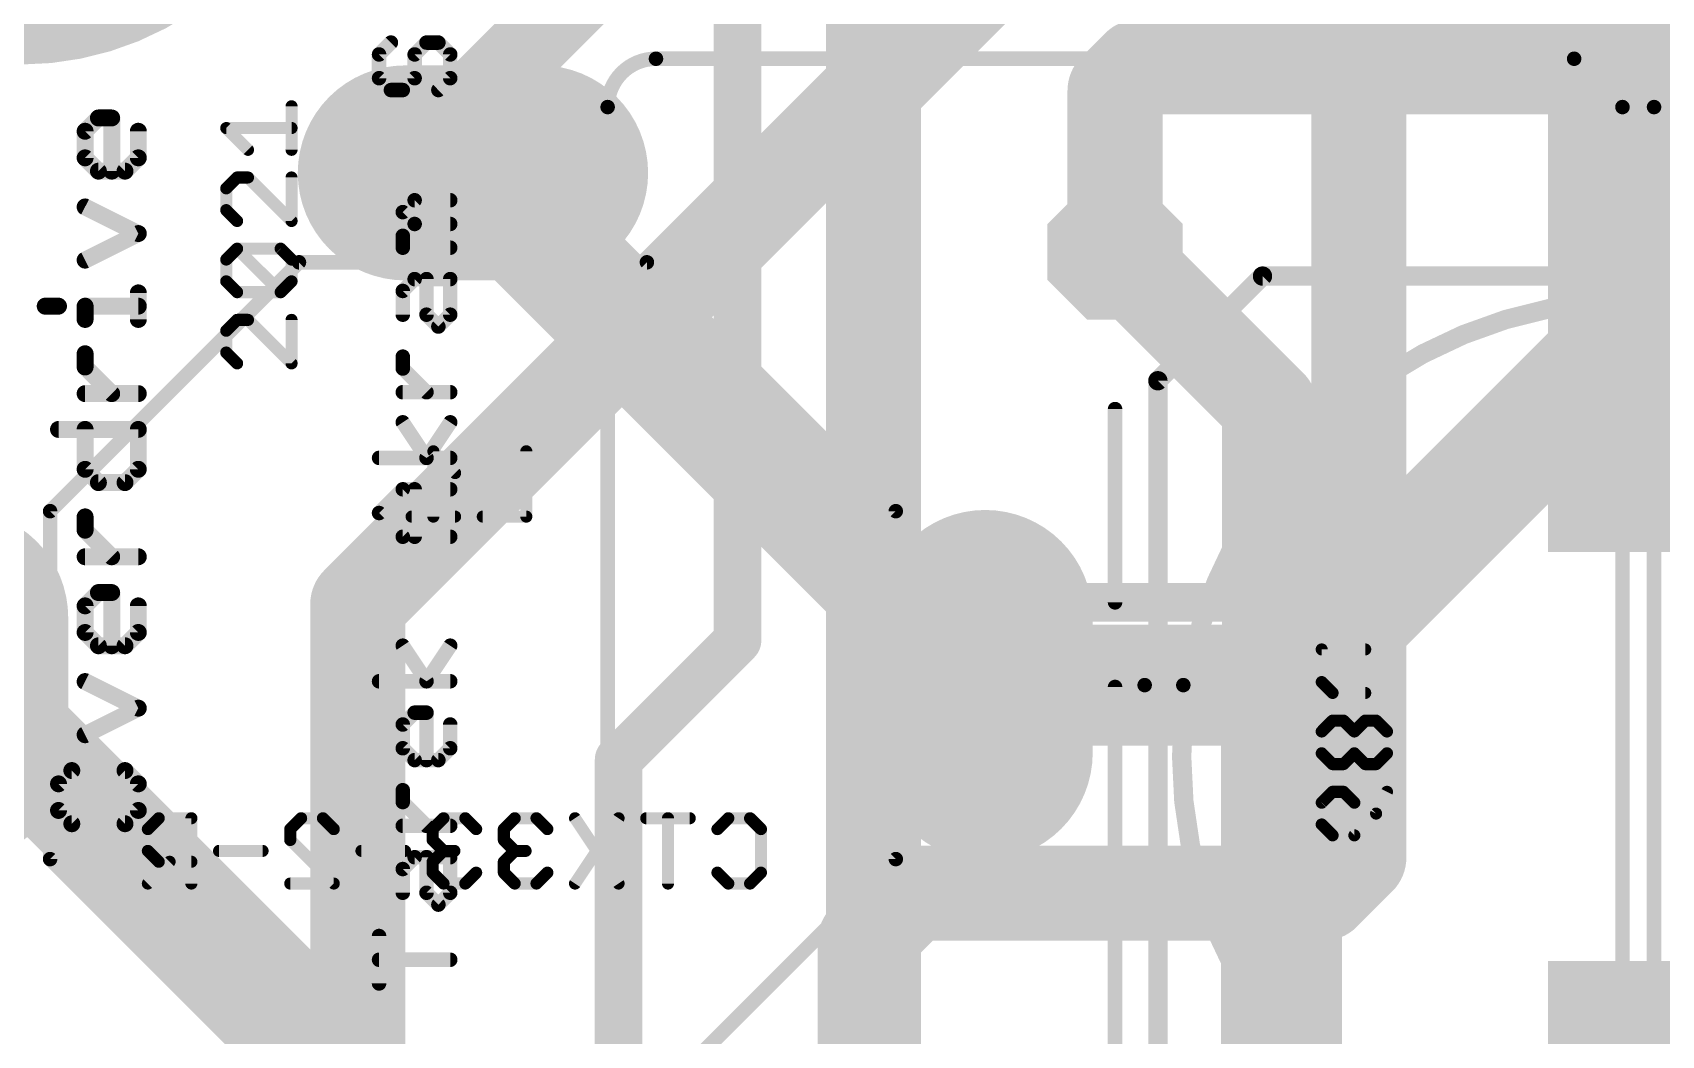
# Model space of a CAD drawing. Header units: inches. Extents: x -5 to 142, y -3 to 122.
# Drawn here: x 6.62 to 23.74, y 62.57 to 73.11 of the extents above; entities that cross this region are included whole.
import ezdxf

# ---------------------------------------------------------------- set-up
doc = ezdxf.new("R2010")
doc.units = ezdxf.units.IN
doc.header["$MEASUREMENT"] = 0
for name, color, linetype in [('1', 22, 'Continuous'), ('15', 22, 'Continuous'), ('16', 175, 'Continuous'), ('17', 82, 'Continuous'), ('18', 82, 'Continuous'), ('2', 175, 'Continuous'), ('21', 253, 'Continuous'), ('22', 253, 'Continuous'), ('26', 253, 'Continuous'), ('28', 253, 'Continuous'), ('51', 253, 'Continuous'), ('52', 253, 'Continuous')]:
    doc.layers.add(name, color=color, linetype=linetype)

# ---------------------------------------------------------------- blocks, each defined once
blk = doc.blocks.new('OCTAGONP')
at = {"const_width": 0.5}
blk.add_lwpolyline([(-0.25, -0.1036), (-0.25, 0.1036), (-0.1036, 0.25), (0.1036, 0.25), (0.25, 0.1036), (0.25, -0.1036), (0.1036, -0.25), (-0.1036, -0.25), (-0.25, -0.1036), (-0.25, 0.1036)], dxfattribs=at)
blk = doc.blocks.new('ROUNDP')
at = {"const_width": 0.5}
blk.add_lwpolyline([(0, -0.25, 1), (0, 0.25, 1), (0, -0.25)], format="xyb", dxfattribs=at)
blk = doc.blocks.new('RECT')
blk.add_solid([(-0.5, -0.5), (0.5, -0.5), (-0.5, 0.5), (0.5, 0.5)])
blk = doc.blocks.new('RECT361696X589280R100')
at = {"const_width": 1.1303}
blk.add_lwpolyline([(0.5652, -0.7112), (0.5652, 0.7112, 0.4142), (0, 1.2764), (0, 1.2764, 0.4142), (-0.5652, 0.7112), (-0.5652, -0.7112, 0.4142), (0, -1.2764), (0, -1.2764, 0.4142)], format="xyb", close=True, dxfattribs=at)
blk.add_solid([(-0.0254, -0.7366), (0.0254, -0.7366), (-0.0254, 0.7366), (0.0254, 0.7366)])
blk = doc.blocks.new('ROUNDV')
at = {"const_width": 0.5}
blk.add_lwpolyline([(0, -0.25, 1), (0, 0.25, 1), (0, -0.25)], format="xyb", dxfattribs=at)

msp = doc.modelspace()

# ---------------------------------------------------------------- linework, layer by layer
at = {"layer": '1', "const_width": 1}
for points in [[(15.46, 74.25), (15.46, 41.165)], [(18.25, 72.75), (18, 72.5)], [(31.4375, 72.75), (18.25, 72.75)], [(18, 72.5), (18, 70.803)], [(18, 70.803), (19.625, 69.178)], [(19.625, 69.178), (19.625, 53.2812)]]:
    msp.add_lwpolyline(points, dxfattribs=at)
at = {"layer": '1', "const_width": 0.5}
for points in [[(18.25, 73, 1), (18.25, 72.5)], [(18.4268, 72.5732, 1), (18.0732, 72.9268)], [(18.25, 72.5, 1), (17.75, 72.5)], [(17.8232, 72.6768, 1), (18.1768, 72.3232)], [(18.1768, 70.9798, 1), (17.8232, 70.6262)], [(17.75, 70.803, 1), (18.25, 70.803)], [(19.875, 69.178, 1), (19.375, 69.178)], [(19.4482, 69.0012, 1), (19.8018, 69.3548)]]:
    msp.add_lwpolyline(points, format="xyb", dxfattribs=at)
at = {"layer": '15', "const_width": 0.5}
for points in [[(14.0312, 66.7188), (14.0312, 74.5625)], [(12.7812, 65.4688), (14.0312, 66.7188)], [(12.7812, 51.1562), (12.7812, 65.4688)]]:
    msp.add_lwpolyline(points, dxfattribs=at)
at = {"layer": '15', "const_width": 0.25}
for points in [[(14.1196, 66.6304, 1), (13.9429, 66.8071)], [(13.9062, 66.7188, 1), (14.1562, 66.7188)], [(12.9062, 65.4688, 1), (12.6562, 65.4688)], [(12.6929, 65.5571, 1), (12.8696, 65.3804)]]:
    msp.add_lwpolyline(points, format="xyb", dxfattribs=at)
at = {"layer": '16'}
for points, const_width in [([(11.25, 72.4), (12.5, 73.65)], 0.8128), ([(11.25, 71.6348), (11.25, 72.4)], 0.8128), ([(11.25, 71.6348), (16.6348, 66.25)], 1.27), ([(19.75, 66.25), (23.5, 70)], 1.27), ([(5.8652, 66.25), (11.25, 60.8652)], 1.27), ([(16.6348, 66.25), (19.75, 66.25)], 1.27), ([(19.75, 66.25), (19.75, 57.8125)], 1.27)]:
    msp.add_lwpolyline(points, dxfattribs=dict(at, const_width=const_width))
for points, const_width in [([(11.4532, 72.4, 1), (11.0468, 72.4)], 0.4064), ([(11.1063, 72.5437, 1), (11.3937, 72.2563)], 0.4064), ([(11.4745, 71.8593, 1), (11.0255, 71.4103)], 0.635), ([(11.0468, 71.6348, 1), (11.4532, 71.6348)], 0.4064), ([(23.7245, 69.7755, 1), (23.2755, 70.2245)], 0.635), ([(16.6348, 66.5675, 1), (16.6348, 65.9325)], 0.635), ([(16.4103, 66.0255, 1), (16.8593, 66.4745)], 0.635), ([(20.0675, 66.25, 1), (19.4325, 66.25)], 0.635), ([(19.5255, 66.4745, 1), (19.9745, 66.0255)], 0.635), ([(19.75, 65.9325, 1), (19.75, 66.5675)], 0.635)]:
    msp.add_lwpolyline(points, format="xyb", dxfattribs=dict(at, const_width=const_width))
at = {"layer": '2', "const_width": 1}
for points in [[(20.5625, 64.4375), (20.5625, 77.4775)], [(10.04, 67.1025), (17, 74.0625)], [(10.04, 56.865), (10.04, 67.1025)], [(20.1875, 64.0625), (20.5625, 64.4375)], [(15.375, 63.5625), (15.875, 64.0625)], [(15.875, 64.0625), (20.1875, 64.0625)], [(15.375, 44.1875), (15.375, 63.5625)]]:
    msp.add_lwpolyline(points, dxfattribs=at)
at = {"layer": '2', "const_width": 0.5}
for points in [[(10.29, 67.1025, 1), (9.79, 67.1025)], [(9.8632, 67.2793, 1), (10.2168, 66.9257)], [(20.7393, 64.2607, 1), (20.3857, 64.6143)], [(15.875, 64.3125, 1), (15.875, 63.8125)], [(16.0518, 63.8857, 1), (15.6982, 64.2393)], [(20.1875, 63.8125, 1), (20.1875, 64.3125)], [(20.3125, 64.4375, 1), (20.8125, 64.4375)], [(20.0107, 64.2393, 1), (20.3643, 63.8857)], [(15.625, 63.5625, 1), (15.125, 63.5625)], [(15.1982, 63.7393, 1), (15.5518, 63.3857)]]:
    msp.add_lwpolyline(points, format="xyb", dxfattribs=at)
at = {"layer": '21'}
for points, const_width in [([(13.174, 72.835, 0.4142), (12.666, 72.327)], 0.1524), ([(13.174, 72.8731, 1), (13.174, 72.7969)], 0.0762), ([(13.174, 72.7969, 1), (13.174, 72.8731)], 0.0762), ([(23.334, 72.327, 0.4142), (22.826, 72.835)], 0.1524), ([(22.826, 72.8731, 1), (22.826, 72.7969)], 0.0762), ([(22.826, 72.7969, 1), (22.826, 72.8731)], 0.0762), ([(24.174, 72.835, 0.4142), (23.666, 72.327)], 0.1524), ([(12.7041, 72.327, 1), (12.6279, 72.327)], 0.0762), ([(12.6279, 72.327, 1), (12.7041, 72.327)], 0.0762), ([(23.3721, 72.327, 1), (23.2959, 72.327)], 0.0762), ([(23.2959, 72.327, 1), (23.3721, 72.327)], 0.0762), ([(23.7041, 72.327, 1), (23.6279, 72.327)], 0.0762), ([(23.6279, 72.327, 1), (23.7041, 72.327)], 0.0762), ([(18.0381, 69.152, 1), (17.9619, 69.152)], 0.0762), ([(16.095, 67.2216, 1), (16.095, 67.0184)], 0.2032), ([(18, 67.2216, 1), (18, 67.0184)], 0.2032), ([(18, 67.0184, 1), (18, 67.2216)], 0.2032), ([(19.905, 67.0184, 1), (19.905, 67.2216)], 0.2032), ([(17.9619, 67.12, 1), (18.0381, 67.12)], 0.0762), ([(16.095, 66.3326, 1), (16.095, 66.1294)], 0.2032), ([(18, 66.3326, 1), (18, 66.1294)], 0.2032), ([(18, 66.1294, 1), (18, 66.3326)], 0.2032), ([(18.0381, 66.231, 1), (17.9619, 66.231)], 0.0762), ([(19.905, 66.1294, 1), (19.905, 66.3326)], 0.2032)]:
    msp.add_lwpolyline(points, format="xyb", dxfattribs=dict(at, const_width=const_width))
for points, const_width in [([(13.174, 72.835), (22.826, 72.835)], 0.1524), ([(12.666, 46.673), (12.666, 72.327)], 0.1524), ([(23.334, 72.327), (23.334, 46.673)], 0.1524), ([(23.666, 46.673), (23.666, 72.327)], 0.1524), ([(18, 69.152), (18, 67.12)], 0.1524), ([(18, 67.12), (16.095, 67.12)], 0.4064), ([(19.905, 67.12), (18, 67.12)], 0.4064), ([(18, 66.231), (16.095, 66.231)], 0.4064), ([(19.905, 66.231), (18, 66.231)], 0.4064), ([(18, 66.231), (18, 49.848)], 0.1524)]:
    msp.add_lwpolyline(points, dxfattribs=dict(at, const_width=const_width))
at = {"layer": '22'}
for points, const_width in [([(9.4212, 70.695), (6.805, 68.0788)], 0.1524), ([(15.695, 68.0788), (13.0788, 70.695)], 0.1524), ([(19.55, 70.55), (18.45, 69.45)], 0.2032), ([(18.45, 69.45), (18.45, 60.45)], 0.2032), ([(6.805, 64.4212), (9.4212, 61.805)], 0.1524), ([(13.0788, 61.805), (15.695, 64.4212)], 0.1524)]:
    msp.add_lwpolyline(points, dxfattribs=dict(at, const_width=const_width))
for points, const_width in [([(9.4481, 70.6681, 1), (9.3943, 70.7219)], 0.0762), ([(13.1057, 70.7219, 1), (13.0519, 70.6681)], 0.0762), ([(19.5859, 70.5141, 1), (19.5141, 70.5859)], 0.1016), ([(18.5008, 69.45, 1), (18.3992, 69.45)], 0.1016), ([(18.4141, 69.4859, 1), (18.4859, 69.4141)], 0.1016), ([(6.7781, 68.1057, 1), (6.8319, 68.0519)], 0.0762), ([(15.6681, 68.0519, 1), (15.7219, 68.1057)], 0.0762), ([(18.7176, 66.25, 1), (18.3112, 66.25)], 0.1524), ([(18.3112, 66.25, 1), (18.7176, 66.25)], 0.1524), ([(18.3493, 66.25, 1), (18.2731, 66.25)], 0.0762), ([(18.2731, 66.25, 1), (18.3493, 66.25)], 0.0762), ([(18.7557, 66.25, 1), (18.6795, 66.25)], 0.0762), ([(18.6795, 66.25, 1), (18.7557, 66.25)], 0.0762), ([(6.8319, 64.4481, 1), (6.7781, 64.3943)], 0.0762), ([(15.7219, 64.3943, 1), (15.6681, 64.4481)], 0.0762)]:
    msp.add_lwpolyline(points, format="xyb", dxfattribs=dict(at, const_width=const_width))
at = {"layer": '26', "const_width": 0.127}
for points in [[(11.0627, 68.4794), (10.8339, 68.7082)], [(10.8339, 68.7082), (10.8339, 68.0218)], [(11.8111, 68.7082), (11.8111, 68.0218)], [(11.0627, 68.0218), (10.6051, 68.0218)], [(11.8111, 68.0218), (11.3536, 68.0218)]]:
    msp.add_lwpolyline(points, dxfattribs=at)
at = {"layer": '26', "const_width": 0.0635}
for points in [[(10.8657, 68.7082, 1), (10.8022, 68.7082)], [(10.8564, 68.7306, 1), (10.8115, 68.6857)], [(11.8429, 68.7082, 1), (11.7794, 68.7082)], [(11.0403, 68.4569, 1), (11.0852, 68.5018)], [(10.6051, 68.0535, 1), (10.6051, 67.99)], [(10.8022, 68.0218, 1), (10.8657, 68.0218)], [(11.0627, 67.99, 1), (11.0627, 68.0535)], [(11.3536, 68.0535, 1), (11.3536, 67.99)], [(11.7794, 68.0218, 1), (11.8429, 68.0218)], [(11.8111, 67.99, 1), (11.8111, 68.0535)]]:
    msp.add_lwpolyline(points, format="xyb", dxfattribs=at)
at = {"layer": '28', "const_width": 0.0635}
for points in [[(20.204, 66.6254, 1), (20.1405, 66.6254)], [(20.1723, 66.6572, 1), (20.1723, 66.5937)], [(20.6298, 66.5937, 1), (20.6298, 66.6572)], [(20.1405, 66.2822, 1), (20.204, 66.2822)], [(20.1947, 66.3047, 1), (20.1498, 66.2598)], [(20.2866, 66.1996, 1), (20.2866, 66.1361)], [(20.2642, 66.1454, 1), (20.3091, 66.1903)], [(20.6298, 66.1361, 1), (20.6298, 66.1996)], [(20.2866, 65.9088, 1), (20.2866, 65.8453)], [(20.3091, 65.8546, 1), (20.2642, 65.8995)], [(20.4235, 65.8995, 1), (20.3786, 65.8546)], [(20.401, 65.8453, 1), (20.401, 65.9088)], [(20.6298, 65.9088, 1), (20.6298, 65.8453)], [(20.6523, 65.8546, 1), (20.6074, 65.8995)], [(20.7667, 65.8995, 1), (20.7218, 65.8546)], [(20.7442, 65.8453, 1), (20.7442, 65.9088)], [(20.204, 65.7626, 1), (20.1405, 65.7626)], [(20.1498, 65.7851, 1), (20.1947, 65.7402)], [(20.5472, 65.7626, 1), (20.4837, 65.7626)], [(20.493, 65.7851, 1), (20.5379, 65.7402)], [(20.493, 65.7402, 1), (20.5379, 65.7851)], [(20.8904, 65.7626, 1), (20.8269, 65.7626)], [(20.8362, 65.7402, 1), (20.8811, 65.7851)], [(20.1947, 65.5563, 1), (20.1498, 65.5114)], [(20.5379, 65.5563, 1), (20.493, 65.5114)], [(20.5379, 65.5114, 1), (20.493, 65.5563)], [(20.8811, 65.5114, 1), (20.8362, 65.5563)], [(20.1405, 65.5338, 1), (20.204, 65.5338)], [(20.2866, 65.4512, 1), (20.2866, 65.3877)], [(20.2642, 65.397, 1), (20.3091, 65.4419)], [(20.3786, 65.4419, 1), (20.4235, 65.397)], [(20.401, 65.3877, 1), (20.401, 65.4512)], [(20.4837, 65.5338, 1), (20.5472, 65.5338)], [(20.6298, 65.4512, 1), (20.6298, 65.3877)], [(20.6074, 65.397, 1), (20.6523, 65.4419)], [(20.7218, 65.4419, 1), (20.7667, 65.397)], [(20.7442, 65.3877, 1), (20.7442, 65.4512)], [(20.8269, 65.5338, 1), (20.8904, 65.5338)], [(20.204, 65.0142, 1), (20.1405, 65.0142)], [(20.1498, 65.0366, 1), (20.1947, 64.9917)], [(20.2866, 65.1603, 1), (20.2866, 65.0968)], [(20.3091, 65.1061, 1), (20.2642, 65.151)], [(20.4235, 65.151, 1), (20.3786, 65.1061)], [(20.401, 65.0968, 1), (20.401, 65.1603)], [(20.5472, 65.0142, 1), (20.4837, 65.0142)], [(20.493, 64.9917, 1), (20.5379, 65.0366)], [(20.887, 65.1144, 1), (20.8302, 65.1428)], [(7.9471, 64.8825, 1), (7.9471, 64.819)], [(7.9695, 64.8283, 1), (7.9246, 64.8732)], [(8.322, 64.8508, 1), (8.2585, 64.8508)], [(8.2903, 64.819, 1), (8.2903, 64.8825)], [(9.4439, 64.8825, 1), (9.4439, 64.819)], [(9.4664, 64.8283, 1), (9.4215, 64.8732)], [(9.6952, 64.8732, 1), (9.6503, 64.8283)], [(9.6727, 64.819, 1), (9.6727, 64.8825)], [(10.9408, 64.8825, 1), (10.9408, 64.819)], [(10.9632, 64.8283, 1), (10.9183, 64.8732)], [(11.192, 64.8732, 1), (11.1471, 64.8283)], [(11.1696, 64.819, 1), (11.1696, 64.8825)], [(11.6892, 64.8825, 1), (11.6892, 64.819)], [(11.7116, 64.8283, 1), (11.6667, 64.8732)], [(11.9404, 64.8732, 1), (11.8955, 64.8283)], [(11.918, 64.819, 1), (11.918, 64.8825)], [(12.3496, 64.8684, 1), (12.2968, 64.8332)], [(12.8072, 64.8332, 1), (12.7544, 64.8684)], [(13.0716, 64.8825, 1), (13.0716, 64.819)], [(13.3322, 64.8508, 1), (13.2686, 64.8508)], [(13.5292, 64.819, 1), (13.5292, 64.8825)], [(13.9344, 64.8825, 1), (13.9344, 64.819)], [(13.9569, 64.8283, 1), (13.912, 64.8732)], [(14.1857, 64.8732, 1), (14.1408, 64.8283)], [(14.1632, 64.819, 1), (14.1632, 64.8825)], [(20.7158, 64.914, 1), (20.7726, 64.8856)], [(20.7667, 64.8773, 1), (20.7218, 64.9222)], [(7.8644, 64.7364, 1), (7.8009, 64.7364)], [(7.8102, 64.7588, 1), (7.8551, 64.7139)], [(9.3613, 64.7364, 1), (9.2978, 64.7364)], [(9.3071, 64.7588, 1), (9.352, 64.7139)], [(9.7647, 64.7139, 1), (9.8096, 64.7588)], [(10.8581, 64.7364, 1), (10.7946, 64.7364)], [(10.8039, 64.7588, 1), (10.8488, 64.7139)], [(11.2615, 64.7139, 1), (11.3064, 64.7588)], [(11.6065, 64.7364, 1), (11.543, 64.7364)], [(11.5523, 64.7588, 1), (11.5972, 64.7139)], [(12.0099, 64.7139, 1), (12.0548, 64.7588)], [(13.7976, 64.7588, 1), (13.8425, 64.7139)], [(14.3094, 64.7364, 1), (14.2459, 64.7364)], [(14.2552, 64.7139, 1), (14.3001, 64.7588)], [(20.1405, 64.7854, 1), (20.204, 64.7854)], [(20.1947, 64.8078, 1), (20.1498, 64.7629)], [(20.2866, 64.7028, 1), (20.2866, 64.6393)], [(20.2642, 64.6485, 1), (20.3091, 64.6935)], [(20.493, 64.6935, 1), (20.5379, 64.6485)], [(20.5154, 64.6393, 1), (20.5154, 64.7028)], [(7.8551, 64.5301, 1), (7.8102, 64.4851)], [(8.5811, 64.5393, 1), (8.5811, 64.4759)], [(9.0387, 64.4759, 1), (9.0387, 64.5393)], [(9.352, 64.6445, 1), (9.3071, 64.5995)], [(9.2978, 64.622, 1), (9.3613, 64.622)], [(10.0779, 64.5393, 1), (10.0779, 64.4759)], [(10.5355, 64.4759, 1), (10.5355, 64.5393)], [(10.8488, 64.6445, 1), (10.8039, 64.5995)], [(10.7946, 64.622, 1), (10.8581, 64.622)], [(10.9408, 64.5393, 1), (10.9408, 64.4759)], [(10.9183, 64.4851, 1), (10.9632, 64.5301)], [(10.9632, 64.4851, 1), (10.9183, 64.5301)], [(11.0552, 64.4759, 1), (11.0552, 64.5393)], [(11.5972, 64.6445, 1), (11.5523, 64.5995)], [(11.543, 64.622, 1), (11.6065, 64.622)], [(11.6892, 64.5393, 1), (11.6892, 64.4759)], [(11.6667, 64.4851, 1), (11.7116, 64.5301)], [(11.7116, 64.4851, 1), (11.6667, 64.5301)], [(11.8036, 64.4759, 1), (11.8036, 64.5393)], [(20.4837, 64.671, 1), (20.5472, 64.671)], [(7.8009, 64.5076, 1), (7.8644, 64.5076)], [(7.9471, 64.425, 1), (7.9471, 64.3615)], [(7.9246, 64.3708, 1), (7.9695, 64.4157)], [(8.0839, 64.3708, 1), (8.039, 64.4157)], [(8.2903, 64.3615, 1), (8.2903, 64.425)], [(10.8581, 64.3932, 1), (10.7946, 64.3932)], [(10.8039, 64.4157, 1), (10.8488, 64.3708)], [(11.6065, 64.3932, 1), (11.543, 64.3932)], [(11.5523, 64.4157, 1), (11.5972, 64.3708)], [(7.8102, 64.1869, 1), (7.8551, 64.142)], [(9.3295, 64.1962, 1), (9.3295, 64.1327)], [(9.7647, 64.142, 1), (9.8096, 64.1869)], [(9.7871, 64.1327, 1), (9.7871, 64.1962)], [(10.8488, 64.3013, 1), (10.8039, 64.2564)], [(10.7946, 64.2788, 1), (10.8581, 64.2788)], [(10.9408, 64.1962, 1), (10.9408, 64.1327)], [(10.9183, 64.142, 1), (10.9632, 64.1869)], [(11.1471, 64.1869, 1), (11.192, 64.142)], [(11.1696, 64.1327, 1), (11.1696, 64.1962)], [(11.3064, 64.2564, 1), (11.2615, 64.3013)], [(11.543, 64.2788, 1), (11.6065, 64.2788)], [(11.5972, 64.3013, 1), (11.5523, 64.2564)], [(11.6892, 64.1962, 1), (11.6892, 64.1327)], [(11.6667, 64.142, 1), (11.7116, 64.1869)], [(11.8955, 64.1869, 1), (11.9404, 64.142)], [(11.918, 64.1327, 1), (11.918, 64.1962)], [(12.0548, 64.2564, 1), (12.0099, 64.3013)], [(12.2968, 64.182, 1), (12.3496, 64.1468)], [(12.7544, 64.1468, 1), (12.8072, 64.182)], [(13.8425, 64.3013, 1), (13.7976, 64.2564)], [(13.9344, 64.1962, 1), (13.9344, 64.1327)], [(13.912, 64.142, 1), (13.9569, 64.1869)], [(14.1408, 64.1869, 1), (14.1857, 64.142)], [(14.1632, 64.1327, 1), (14.1632, 64.1962)], [(14.2459, 64.2788, 1), (14.3094, 64.2788)], [(14.3001, 64.2564, 1), (14.2552, 64.3013)], [(8.2585, 64.1644, 1), (8.322, 64.1644)], [(13.2686, 64.1644, 1), (13.3322, 64.1644)]]:
    msp.add_lwpolyline(points, format="xyb", dxfattribs=at)
at = {"layer": '28', "const_width": 0.127}
for points in [[(20.1723, 66.2822), (20.1723, 66.6254)], [(20.1723, 66.6254), (20.6298, 66.6254)], [(20.2866, 66.1678), (20.1723, 66.2822)], [(20.6298, 66.1678), (20.2866, 66.1678)], [(20.2866, 65.877), (20.1723, 65.7626)], [(20.401, 65.877), (20.2866, 65.877)], [(20.5154, 65.7626), (20.401, 65.877)], [(20.6298, 65.877), (20.5154, 65.7626)], [(20.7442, 65.877), (20.6298, 65.877)], [(20.8586, 65.7626), (20.7442, 65.877)], [(20.1723, 65.7626), (20.1723, 65.5338)], [(20.5154, 65.5338), (20.5154, 65.7626)], [(20.8586, 65.5338), (20.8586, 65.7626)], [(20.1723, 65.5338), (20.2866, 65.4194)], [(20.401, 65.4194), (20.5154, 65.5338)], [(20.5154, 65.5338), (20.6298, 65.4194)], [(20.7442, 65.4194), (20.8586, 65.5338)], [(20.2866, 65.4194), (20.401, 65.4194)], [(20.6298, 65.4194), (20.7442, 65.4194)], [(20.1723, 65.0142), (20.2866, 65.1286)], [(20.1723, 64.7854), (20.1723, 65.0142)], [(20.2866, 65.1286), (20.401, 65.1286)], [(20.401, 65.1286), (20.5154, 65.0142)], [(20.5154, 65.0142), (20.5154, 64.671)], [(20.8586, 65.1286), (20.7442, 64.8998)], [(7.9471, 64.8508), (7.8327, 64.7364)], [(8.2903, 64.8508), (7.9471, 64.8508)], [(8.2903, 64.1644), (8.2903, 64.8508)], [(9.3295, 64.7364), (9.4439, 64.8508)], [(9.4439, 64.8508), (9.6727, 64.8508)], [(9.6727, 64.8508), (9.7871, 64.7364)], [(10.9408, 64.8508), (10.8264, 64.7364)], [(11.1696, 64.8508), (10.9408, 64.8508)], [(11.2839, 64.7364), (11.1696, 64.8508)], [(11.6892, 64.8508), (11.5748, 64.7364)], [(11.918, 64.8508), (11.6892, 64.8508)], [(12.0324, 64.7364), (11.918, 64.8508)], [(12.7808, 64.8508), (12.3232, 64.1644)], [(12.3232, 64.8508), (12.7808, 64.1644)], [(13.5292, 64.8508), (13.0716, 64.8508)], [(13.3004, 64.1644), (13.3004, 64.8508)], [(13.82, 64.7364), (13.9344, 64.8508)], [(13.9344, 64.8508), (14.1632, 64.8508)], [(14.1632, 64.8508), (14.2776, 64.7364)], [(20.7442, 64.8998), (20.5154, 64.671)], [(7.8327, 64.7364), (7.8327, 64.5076)], [(9.3295, 64.622), (9.3295, 64.7364)], [(10.8264, 64.7364), (10.8264, 64.622)], [(11.5748, 64.7364), (11.5748, 64.622)], [(14.2776, 64.7364), (14.2776, 64.2788)], [(20.2866, 64.671), (20.1723, 64.7854)], [(20.5154, 64.671), (20.2866, 64.671)], [(7.8327, 64.5076), (7.9471, 64.3932)], [(9.0387, 64.5076), (8.5811, 64.5076)], [(9.7871, 64.1644), (9.3295, 64.622)], [(10.5355, 64.5076), (10.0779, 64.5076)], [(10.8264, 64.622), (10.9408, 64.5076)], [(10.9408, 64.5076), (10.8264, 64.3932)], [(10.9408, 64.5076), (11.0552, 64.5076)], [(11.5748, 64.622), (11.6892, 64.5076)], [(11.6892, 64.5076), (11.5748, 64.3932)], [(11.6892, 64.5076), (11.8036, 64.5076)], [(8.0615, 64.3932), (7.8327, 64.1644)], [(7.9471, 64.3932), (8.2903, 64.3932)], [(10.8264, 64.3932), (10.8264, 64.2788)], [(11.5748, 64.3932), (11.5748, 64.2788)], [(9.3295, 64.1644), (9.7871, 64.1644)], [(10.8264, 64.2788), (10.9408, 64.1644)], [(10.9408, 64.1644), (11.1696, 64.1644)], [(11.1696, 64.1644), (11.2839, 64.2788)], [(11.5748, 64.2788), (11.6892, 64.1644)], [(11.6892, 64.1644), (11.918, 64.1644)], [(11.918, 64.1644), (12.0324, 64.2788)], [(13.9344, 64.1644), (13.82, 64.2788)], [(14.1632, 64.1644), (13.9344, 64.1644)], [(14.2776, 64.2788), (14.1632, 64.1644)]]:
    msp.add_lwpolyline(points, dxfattribs=at)
at = {"layer": '51'}
for points, const_width in [([(10.2361, 72.907, 1), (10.29, 72.8531)], 0.0762), ([(10.3012, 72.88, 1), (10.225, 72.88)], 0.0762), ([(10.4147, 72.9778, 1), (10.3608, 73.0317)], 0.0762), ([(10.6102, 72.907, 1), (10.6641, 72.8531)], 0.0762), ([(10.6753, 72.88, 1), (10.5991, 72.88)], 0.0762), ([(10.7619, 73.0428, 1), (10.7619, 72.9666)], 0.0762), ([(10.7888, 72.9778, 1), (10.7349, 73.0317)], 0.0762), ([(10.9135, 73.0317, 1), (10.8597, 72.9778)], 0.0762), ([(10.8866, 72.9666, 1), (10.8866, 73.0428)], 0.0762), ([(11.0494, 72.88, 1), (10.9732, 72.88)], 0.0762), ([(10.9844, 72.8531, 1), (11.0382, 72.907)], 0.0762), ([(10.29, 72.6576, 1), (10.2361, 72.6037)], 0.0762), ([(10.225, 72.6306, 1), (10.3012, 72.6306)], 0.0762), ([(10.5991, 72.6306, 1), (10.6753, 72.6306)], 0.0762), ([(10.6641, 72.6037, 1), (10.6102, 72.6576)], 0.0762), ([(10.9732, 72.6306, 1), (11.0494, 72.6306)], 0.0762), ([(11.0382, 72.6037, 1), (10.9844, 72.6576)], 0.0762), ([(10.3878, 72.544, 1), (10.3878, 72.4678)], 0.0762), ([(10.3608, 72.479, 1), (10.4147, 72.5329)], 0.0762), ([(10.4855, 72.5329, 1), (10.5394, 72.479)], 0.0762), ([(10.5125, 72.4678, 1), (10.5125, 72.544)], 0.0762), ([(10.8597, 72.5329, 1), (10.9135, 72.479)], 0.0762), ([(7.3129, 72.2571, 1), (7.3129, 72.1682)], 0.0889), ([(7.3443, 72.1812, 1), (7.2815, 72.2441)], 0.0889), ([(7.4972, 72.2126, 1), (7.4083, 72.2126)], 0.0889), ([(7.4527, 72.1682, 1), (7.4527, 72.2571)], 0.0889), ([(9.3748, 72.3352, 1), (9.3113, 72.3352)], 0.0635), ([(7.1416, 72.1043, 1), (7.2045, 72.0414)], 0.0889), ([(7.2175, 72.0728, 1), (7.1286, 72.0728)], 0.0889), ([(7.7768, 72.0728, 1), (7.6879, 72.0728)], 0.0889), ([(8.6567, 72.1381, 1), (8.6567, 72.0746)], 0.0635), ([(8.6791, 72.1288, 1), (8.6342, 72.0839)], 0.0635), ([(9.3431, 72.0746, 1), (9.3431, 72.1381)], 0.0635), ([(8.863, 71.8551, 1), (8.9079, 71.9)], 0.0635), ([(7.2045, 71.8246, 1), (7.1416, 71.7618)], 0.0889), ([(7.1286, 71.7932, 1), (7.2175, 71.7932)], 0.0889), ([(7.6879, 71.7932, 1), (7.7768, 71.7932)], 0.0889), ([(7.7638, 71.7618, 1), (7.7009, 71.8246)], 0.0889), ([(9.3113, 71.8776, 1), (9.3748, 71.8776)], 0.0635), ([(7.3129, 71.6978, 1), (7.3129, 71.6089)], 0.0889), ([(7.2815, 71.6219, 1), (7.3443, 71.6848)], 0.0889), ([(7.4083, 71.6534, 1), (7.4972, 71.6534)], 0.0889), ([(7.5611, 71.6848, 1), (7.624, 71.6219)], 0.0889), ([(7.5925, 71.6089, 1), (7.5925, 71.6978)], 0.0889), ([(8.7711, 71.6185, 1), (8.7711, 71.555)], 0.0635), ([(8.7935, 71.5643, 1), (8.7486, 71.6092)], 0.0635), ([(8.9079, 71.6092, 1), (8.863, 71.5643)], 0.0635), ([(8.8855, 71.555, 1), (8.8855, 71.6185)], 0.0635), ([(9.3748, 71.5868, 1), (9.3113, 71.5868)], 0.0635), ([(8.6884, 71.4724, 1), (8.6249, 71.4724)], 0.0635), ([(8.6342, 71.4948, 1), (8.6791, 71.4499)], 0.0635), ([(10.6372, 71.3854, 1), (10.6372, 71.3092)], 0.0762), ([(10.6641, 71.3204, 1), (10.6102, 71.3743)], 0.0762), ([(11.0113, 71.3092, 1), (11.0113, 71.3854)], 0.0762), ([(7.193, 71.3169, 1), (7.1532, 71.2374)], 0.0889), ([(8.6791, 71.266, 1), (8.6342, 71.2211)], 0.0635), ([(8.6249, 71.2436, 1), (8.6884, 71.2436)], 0.0635), ([(10.5394, 71.2496, 1), (10.4855, 71.1957)], 0.0762), ([(10.4855, 71.2496, 1), (10.5394, 71.1957)], 0.0762), ([(7.7522, 70.9577, 1), (7.7125, 71.0372)], 0.0889), ([(7.7125, 70.9577, 1), (7.7522, 71.0372)], 0.0889), ([(8.7486, 71.1067, 1), (8.7935, 71.1516)], 0.0635), ([(9.3113, 71.1292, 1), (9.3748, 71.1292)], 0.0635), ([(9.3206, 71.1067, 1), (9.3655, 71.1516)], 0.0635), ([(10.6372, 71.136, 1), (10.6372, 71.0598)], 0.0762), ([(10.6641, 71.071, 1), (10.6102, 71.1249)], 0.0762), ([(10.6102, 71.071, 1), (10.6641, 71.1249)], 0.0762), ([(11.0113, 71.0598, 1), (11.0113, 71.136)], 0.0762), ([(8.7711, 70.8701, 1), (8.7711, 70.8066)], 0.0635), ([(8.7935, 70.8608, 1), (8.7486, 70.8159)], 0.0635), ([(8.7935, 70.8159, 1), (8.7486, 70.8608)], 0.0635), ([(9.2511, 70.8608, 1), (9.2062, 70.8159)], 0.0635), ([(9.2287, 70.8066, 1), (9.2287, 70.8701)], 0.0635), ([(10.5506, 70.9732, 1), (10.4744, 70.9732)], 0.0762), ([(10.4855, 71.0001, 1), (10.5394, 70.9463)], 0.0762), ([(10.5125, 70.8866, 1), (10.5125, 70.8104)], 0.0762), ([(11.0113, 70.8104, 1), (11.0113, 70.8866)], 0.0762), ([(7.1532, 70.7576, 1), (7.193, 70.6781)], 0.0889), ([(8.6884, 70.7239, 1), (8.6249, 70.7239)], 0.0635), ([(8.6342, 70.7464, 1), (8.6791, 70.7015)], 0.0635), ([(9.3748, 70.7239, 1), (9.3113, 70.7239)], 0.0635), ([(9.3206, 70.7015, 1), (9.3655, 70.7464)], 0.0635), ([(10.4744, 70.8485, 1), (10.5506, 70.8485)], 0.0762), ([(8.6791, 70.5176, 1), (8.6342, 70.4727)], 0.0635), ([(9.3655, 70.4727, 1), (9.3206, 70.5176)], 0.0635), ([(10.6372, 70.5567, 1), (10.6372, 70.4805)], 0.0762), ([(10.6641, 70.4917, 1), (10.6102, 70.5456)], 0.0762), ([(10.8, 70.5186, 1), (10.7238, 70.5186)], 0.0762), ([(11.0494, 70.5186, 1), (10.9732, 70.5186)], 0.0762), ([(11.0113, 70.4805, 1), (11.0113, 70.5567)], 0.0762), ([(7.7768, 70.3738, 1), (7.6879, 70.3738)], 0.0889), ([(8.6249, 70.4952, 1), (8.6884, 70.4952)], 0.0635), ([(8.7711, 70.4125, 1), (8.7711, 70.349)], 0.0635), ([(8.7486, 70.3583, 1), (8.7935, 70.4032)], 0.0635), ([(9.2062, 70.4032, 1), (9.2511, 70.3583)], 0.0635), ([(9.2062, 70.3583, 1), (9.2511, 70.4032)], 0.0635), ([(9.2287, 70.349, 1), (9.2287, 70.4125)], 0.0635), ([(9.3113, 70.4952, 1), (9.3748, 70.4952)], 0.0635), ([(10.4855, 70.4209, 1), (10.5394, 70.367)], 0.0762), ([(10.5506, 70.3939, 1), (10.4744, 70.3939)], 0.0762), ([(6.7536, 70.2784, 1), (6.7536, 70.1895)], 0.0889), ([(6.8934, 70.1895, 1), (6.8934, 70.2784)], 0.0889), ([(7.2175, 70.234, 1), (7.1286, 70.234)], 0.0889), ([(7.1731, 70.2784, 1), (7.1731, 70.1895)], 0.0889), ([(7.7324, 70.1895, 1), (7.7324, 70.2784)], 0.0889), ([(10.7888, 70.1714, 1), (10.7349, 70.1176)], 0.0762), ([(11.0382, 70.1176, 1), (10.9844, 70.1714)], 0.0762), ([(7.1286, 70.0942, 1), (7.2175, 70.0942)], 0.0889), ([(7.6879, 70.0942, 1), (7.7768, 70.0942)], 0.0889), ([(8.6884, 69.9755, 1), (8.6249, 69.9755)], 0.0635), ([(8.7711, 70.1217, 1), (8.7711, 70.0582)], 0.0635), ([(8.7935, 70.0675, 1), (8.7486, 70.1124)], 0.0635), ([(8.9079, 70.1124, 1), (8.863, 70.0675)], 0.0635), ([(8.8855, 70.0582, 1), (8.8855, 70.1217)], 0.0635), ([(9.3748, 70.0899, 1), (9.3113, 70.0899)], 0.0635), ([(10.4744, 70.1445, 1), (10.5506, 70.1445)], 0.0762), ([(10.7238, 70.1445, 1), (10.8, 70.1445)], 0.0762), ([(10.8597, 70.0467, 1), (10.9135, 69.9928)], 0.0762), ([(10.8597, 69.9928, 1), (10.9135, 70.0467)], 0.0762), ([(10.9732, 70.1445, 1), (11.0494, 70.1445)], 0.0762), ([(8.6342, 69.998, 1), (8.6791, 69.9531)], 0.0635), ([(7.2175, 69.734, 1), (7.1286, 69.734)], 0.0889), ([(8.6791, 69.7692, 1), (8.6342, 69.7243)], 0.0635), ([(8.6249, 69.7467, 1), (8.6884, 69.7467)], 0.0635), ([(10.5506, 69.7033, 1), (10.4744, 69.7033)], 0.0762), ([(7.2045, 69.6256, 1), (7.1416, 69.5628)], 0.0889), ([(7.1286, 69.5942, 1), (7.2175, 69.5942)], 0.0889), ([(8.7486, 69.6099, 1), (8.7935, 69.6548)], 0.0635), ([(9.3113, 69.6323, 1), (9.3748, 69.6323)], 0.0635), ([(9.3206, 69.6099, 1), (9.3655, 69.6548)], 0.0635), ([(10.5394, 69.6056, 1), (10.4855, 69.5517)], 0.0762), ([(10.4744, 69.5786, 1), (10.5506, 69.5786)], 0.0762), ([(7.1731, 69.359, 1), (7.1731, 69.2701)], 0.0889), ([(7.4213, 69.2831, 1), (7.4841, 69.346)], 0.0889), ([(7.7324, 69.2701, 1), (7.7324, 69.359)], 0.0889), ([(10.5125, 69.3673, 1), (10.5125, 69.2911)], 0.0762), ([(10.7349, 69.3023, 1), (10.7888, 69.3561)], 0.0762), ([(11.0113, 69.2911, 1), (11.0113, 69.3673)], 0.0762), ([(6.8934, 68.9828, 1), (6.8934, 68.8939)], 0.0889), ([(7.2175, 68.9383, 1), (7.1286, 68.9383)], 0.0889), ([(7.7768, 68.9383, 1), (7.6879, 68.9383)], 0.0889), ([(7.7324, 68.8939, 1), (7.7324, 68.9828)], 0.0889), ([(10.5442, 69.0339, 1), (10.4808, 68.9916)], 0.0762), ([(11.043, 68.9916, 1), (10.9796, 69.0339)], 0.0762), ([(10.2631, 68.6767, 1), (10.2631, 68.6005)], 0.0762), ([(10.7302, 68.6597, 1), (10.7936, 68.6175)], 0.0762), ([(10.7302, 68.6175, 1), (10.7936, 68.6597)], 0.0762), ([(11.0113, 68.6005, 1), (11.0113, 68.6767)], 0.0762), ([(7.2045, 68.5503, 1), (7.1416, 68.4874)], 0.0889), ([(7.1286, 68.5189, 1), (7.2175, 68.5189)], 0.0889), ([(7.6879, 68.5189, 1), (7.7768, 68.5189)], 0.0889), ([(7.7638, 68.4874, 1), (7.7009, 68.5503)], 0.0889), ([(7.3129, 68.4235, 1), (7.3129, 68.3346)], 0.0889), ([(7.2815, 68.3476, 1), (7.3443, 68.4105)], 0.0889), ([(7.5611, 68.4105, 1), (7.624, 68.3476)], 0.0889), ([(7.5925, 68.3346, 1), (7.5925, 68.4235)], 0.0889), ([(10.5125, 68.3468, 1), (10.5125, 68.2706)], 0.0762), ([(10.5394, 68.2818, 1), (10.4855, 68.3357)], 0.0762), ([(10.6753, 68.3087, 1), (10.5991, 68.3087)], 0.0762), ([(11.0113, 68.2706, 1), (11.0113, 68.3468)], 0.0762), ([(7.2175, 68.0189, 1), (7.1286, 68.0189)], 0.0889), ([(10.29, 68.0863, 1), (10.2361, 68.0324)], 0.0762), ([(10.2361, 68.0863, 1), (10.29, 68.0324)], 0.0762), ([(7.2045, 67.9105, 1), (7.1416, 67.8477)], 0.0889), ([(7.1286, 67.8791, 1), (7.2175, 67.8791)], 0.0889), ([(10.5125, 67.848, 1), (10.5125, 67.7718)], 0.0762), ([(10.4855, 67.783, 1), (10.5394, 67.8369)], 0.0762), ([(10.5991, 67.8099, 1), (10.6753, 67.8099)], 0.0762), ([(11.0113, 67.7718, 1), (11.0113, 67.848)], 0.0762), ([(7.1731, 67.6439, 1), (7.1731, 67.555)], 0.0889), ([(7.4213, 67.568, 1), (7.4841, 67.6309)], 0.0889), ([(7.7324, 67.555, 1), (7.7324, 67.6439)], 0.0889), ([(7.3129, 67.2677, 1), (7.3129, 67.1788)], 0.0889), ([(7.3443, 67.1918, 1), (7.2815, 67.2546)], 0.0889), ([(7.4972, 67.2232, 1), (7.4083, 67.2232)], 0.0889), ([(7.4527, 67.1788, 1), (7.4527, 67.2677)], 0.0889), ([(7.2175, 67.0834, 1), (7.1286, 67.0834)], 0.0889), ([(7.1416, 67.1148, 1), (7.2045, 67.052)], 0.0889), ([(7.7768, 67.0834, 1), (7.6879, 67.0834)], 0.0889), ([(7.2045, 66.8352, 1), (7.1416, 66.7723)], 0.0889), ([(7.1286, 66.8038, 1), (7.2175, 66.8038)], 0.0889), ([(7.6879, 66.8038, 1), (7.7768, 66.8038)], 0.0889), ([(7.7638, 66.7723, 1), (7.7009, 66.8352)], 0.0889), ([(7.3129, 66.7084, 1), (7.3129, 66.6195)], 0.0889), ([(7.2815, 66.6325, 1), (7.3443, 66.6954)], 0.0889), ([(7.4083, 66.6639, 1), (7.4972, 66.6639)], 0.0889), ([(7.5611, 66.6954, 1), (7.624, 66.6325)], 0.0889), ([(7.5925, 66.6195, 1), (7.5925, 66.7084)], 0.0889), ([(10.5442, 66.6859, 1), (10.4808, 66.6436)], 0.0762), ([(11.043, 66.6436, 1), (10.9796, 66.6859)], 0.0762), ([(7.193, 66.3275, 1), (7.1532, 66.2479)], 0.0889), ([(10.2631, 66.3287, 1), (10.2631, 66.2525)], 0.0762), ([(10.7302, 66.3117, 1), (10.7936, 66.2695)], 0.0762), ([(10.7302, 66.2695, 1), (10.7936, 66.3117)], 0.0762), ([(11.0113, 66.2525, 1), (11.0113, 66.3287)], 0.0762), ([(7.7522, 65.9683, 1), (7.7125, 66.0478)], 0.0889), ([(7.7125, 65.9683, 1), (7.7522, 66.0478)], 0.0889), ([(10.6372, 65.9988, 1), (10.6372, 65.9226)], 0.0762), ([(10.6641, 65.9338, 1), (10.6102, 65.9877)], 0.0762), ([(10.8, 65.9607, 1), (10.7238, 65.9607)], 0.0762), ([(10.7619, 65.9226, 1), (10.7619, 65.9988)], 0.0762), ([(7.1532, 65.7682, 1), (7.193, 65.6887)], 0.0889), ([(10.4855, 65.863, 1), (10.5394, 65.8091)], 0.0762), ([(10.5506, 65.836, 1), (10.4744, 65.836)], 0.0762), ([(11.0494, 65.836, 1), (10.9732, 65.836)], 0.0762), ([(10.5394, 65.6136, 1), (10.4855, 65.5597)], 0.0762), ([(10.4744, 65.5866, 1), (10.5506, 65.5866)], 0.0762), ([(10.9732, 65.5866, 1), (11.0494, 65.5866)], 0.0762), ([(11.0382, 65.5597, 1), (10.9844, 65.6136)], 0.0762), ([(7.0333, 65.3966, 1), (7.0333, 65.3077)], 0.0889), ([(7.0647, 65.3207, 1), (7.0018, 65.3836)], 0.0889), ([(7.624, 65.3836, 1), (7.5611, 65.3207)], 0.0889), ([(7.5925, 65.3077, 1), (7.5925, 65.3966)], 0.0889), ([(10.6372, 65.5, 1), (10.6372, 65.4238)], 0.0762), ([(10.6102, 65.435, 1), (10.6641, 65.4889)], 0.0762), ([(10.7238, 65.4619, 1), (10.8, 65.4619)], 0.0762), ([(10.8597, 65.4889, 1), (10.9135, 65.435)], 0.0762), ([(10.8866, 65.4238, 1), (10.8866, 65.5)], 0.0762), ([(6.862, 65.2438, 1), (6.9249, 65.1809)], 0.0889), ([(6.9379, 65.2124, 1), (6.849, 65.2124)], 0.0889), ([(7.7768, 65.2124, 1), (7.6879, 65.2124)], 0.0889), ([(7.7009, 65.1809, 1), (7.7638, 65.2438)], 0.0889), ([(10.5394, 65.0477, 1), (10.4855, 64.9938)], 0.0762), ([(10.5506, 65.1454, 1), (10.4744, 65.1454)], 0.0762), ([(6.9249, 64.9642, 1), (6.862, 64.9013)], 0.0889), ([(6.849, 64.9327, 1), (6.9379, 64.9327)], 0.0889), ([(7.6879, 64.9327, 1), (7.7768, 64.9327)], 0.0889), ([(7.7638, 64.9013, 1), (7.7009, 64.9642)], 0.0889), ([(10.4744, 65.0207, 1), (10.5506, 65.0207)], 0.0762), ([(7.0333, 64.8374, 1), (7.0333, 64.7485)], 0.0889), ([(7.0018, 64.7615, 1), (7.0647, 64.8243)], 0.0889), ([(7.5611, 64.8243, 1), (7.624, 64.7615)], 0.0889), ([(7.5925, 64.7485, 1), (7.5925, 64.8374)], 0.0889), ([(10.5125, 64.8094, 1), (10.5125, 64.7332)], 0.0762), ([(10.7349, 64.7444, 1), (10.7888, 64.7983)], 0.0762), ([(11.0113, 64.7332, 1), (11.0113, 64.8094)], 0.0762), ([(10.4855, 64.3437, 1), (10.5394, 64.2898)], 0.0762), ([(10.5506, 64.3167, 1), (10.4744, 64.3167)], 0.0762), ([(10.6372, 64.4795, 1), (10.6372, 64.4033)], 0.0762), ([(10.6641, 64.4145, 1), (10.6102, 64.4684)], 0.0762), ([(10.8, 64.4414, 1), (10.7238, 64.4414)], 0.0762), ([(11.0494, 64.4414, 1), (10.9732, 64.4414)], 0.0762), ([(11.0113, 64.4033, 1), (11.0113, 64.4795)], 0.0762), ([(10.4744, 64.0673, 1), (10.5506, 64.0673)], 0.0762), ([(10.7888, 64.0943, 1), (10.7349, 64.0404)], 0.0762), ([(10.7238, 64.0673, 1), (10.8, 64.0673)], 0.0762), ([(10.9732, 64.0673, 1), (11.0494, 64.0673)], 0.0762), ([(11.0382, 64.0404, 1), (10.9844, 64.0943)], 0.0762), ([(10.8597, 63.9696, 1), (10.9135, 63.9157)], 0.0762), ([(10.8597, 63.9157, 1), (10.9135, 63.9696)], 0.0762), ([(10.3012, 63.6127, 1), (10.225, 63.6127)], 0.0762), ([(10.2631, 63.4014, 1), (10.2631, 63.3252)], 0.0762), ([(11.0113, 63.3252, 1), (11.0113, 63.4014)], 0.0762), ([(10.225, 63.1139, 1), (10.3012, 63.1139)], 0.0762)]:
    msp.add_lwpolyline(points, format="xyb", dxfattribs=dict(at, const_width=const_width))
for points, const_width in [([(10.3878, 73.0047), (10.2631, 72.88)], 0.1524), ([(10.2631, 72.88), (10.2631, 72.6306)], 0.1524), ([(10.6372, 72.88), (10.7619, 73.0047)], 0.1524), ([(10.6372, 72.6306), (10.6372, 72.88)], 0.1524), ([(10.7619, 73.0047), (10.8866, 73.0047)], 0.1524), ([(10.8866, 73.0047), (11.0113, 72.88)], 0.1524), ([(11.0113, 72.88), (11.0113, 72.6306)], 0.1524), ([(10.2631, 72.6306), (10.3878, 72.5059)], 0.1524), ([(10.5125, 72.5059), (10.6372, 72.6306)], 0.1524), ([(11.0113, 72.6306), (10.8866, 72.5059)], 0.1524), ([(10.3878, 72.5059), (10.5125, 72.5059)], 0.1524), ([(7.1731, 72.0728), (7.3129, 72.2126)], 0.1778), ([(7.3129, 72.2126), (7.4527, 72.2126)], 0.1778), ([(7.4527, 72.2126), (7.4527, 71.6534)], 0.1778), ([(9.3431, 71.8776), (9.3431, 72.3352)], 0.127), ([(7.1731, 71.7932), (7.1731, 72.0728)], 0.1778), ([(7.7324, 72.0728), (7.7324, 71.7932)], 0.1778), ([(8.8855, 71.8776), (8.6567, 72.1064)], 0.127), ([(8.6567, 72.1064), (9.3431, 72.1064)], 0.127), ([(7.3129, 71.6534), (7.1731, 71.7932)], 0.1778), ([(7.7324, 71.7932), (7.5925, 71.6534)], 0.1778), ([(7.5925, 71.6534), (7.3129, 71.6534)], 0.1778), ([(8.7711, 71.5868), (8.6567, 71.4724)], 0.127), ([(8.8855, 71.5868), (8.7711, 71.5868)], 0.127), ([(9.3431, 71.1292), (8.8855, 71.5868)], 0.127), ([(9.3431, 71.5868), (9.3431, 71.1292)], 0.127), ([(8.6567, 71.4724), (8.6567, 71.2436)], 0.127), ([(10.5125, 71.2226), (10.6372, 71.3473)], 0.1524), ([(10.6372, 71.3473), (11.0113, 71.3473)], 0.1524), ([(7.7324, 70.9975), (7.1731, 71.2771)], 0.1778), ([(8.6567, 71.2436), (8.7711, 71.1292)], 0.127), ([(10.6372, 71.0979), (10.5125, 71.2226)], 0.1524), ([(7.1731, 70.7178), (7.7324, 70.9975)], 0.1778), ([(10.5125, 70.9732), (10.6372, 71.0979)], 0.1524), ([(10.6372, 71.0979), (11.0113, 71.0979)], 0.1524), ([(8.6567, 70.7239), (8.7711, 70.8383)], 0.127), ([(8.7711, 70.8383), (9.2287, 70.8383)], 0.127), ([(9.2287, 70.3808), (8.7711, 70.8383)], 0.127), ([(9.2287, 70.8383), (9.3431, 70.7239)], 0.127), ([(10.5125, 70.8485), (10.5125, 70.9732)], 0.1524), ([(11.0113, 70.8485), (10.5125, 70.8485)], 0.1524), ([(8.6567, 70.4952), (8.6567, 70.7239)], 0.127), ([(9.3431, 70.7239), (9.3431, 70.4952)], 0.127), ([(8.7711, 70.3808), (8.6567, 70.4952)], 0.127), ([(9.3431, 70.4952), (9.2287, 70.3808)], 0.127), ([(10.5125, 70.3939), (10.6372, 70.5186)], 0.1524), ([(10.6372, 70.5186), (11.0113, 70.5186)], 0.1524), ([(10.7619, 70.1445), (10.7619, 70.5186)], 0.1524), ([(11.0113, 70.5186), (11.0113, 70.1445)], 0.1524), ([(7.7324, 70.0942), (7.7324, 70.3738)], 0.1778), ([(9.2287, 70.3808), (8.7711, 70.3808)], 0.127), ([(10.5125, 70.1445), (10.5125, 70.3939)], 0.1524), ([(6.7536, 70.234), (6.8934, 70.234)], 0.1778), ([(7.1731, 70.0942), (7.1731, 70.234)], 0.1778), ([(7.1731, 70.234), (7.7324, 70.234)], 0.1778), ([(10.8866, 70.0198), (10.7619, 70.1445)], 0.1524), ([(11.0113, 70.1445), (10.8866, 70.0198)], 0.1524), ([(8.7711, 70.0899), (8.6567, 69.9755)], 0.127), ([(8.6567, 69.9755), (8.6567, 69.7467)], 0.127), ([(8.8855, 70.0899), (8.7711, 70.0899)], 0.127), ([(9.3431, 69.6323), (8.8855, 70.0899)], 0.127), ([(9.3431, 70.0899), (9.3431, 69.6323)], 0.127), ([(7.1731, 69.5942), (7.1731, 69.734)], 0.1778), ([(8.6567, 69.7467), (8.7711, 69.6323)], 0.127), ([(10.5125, 69.5786), (10.5125, 69.7033)], 0.1524), ([(7.4527, 69.3146), (7.1731, 69.5942)], 0.1778), ([(10.7619, 69.3292), (10.5125, 69.5786)], 0.1524), ([(7.7324, 69.3146), (7.1731, 69.3146)], 0.1778), ([(11.0113, 69.3292), (10.5125, 69.3292)], 0.1524), ([(6.8934, 68.9383), (7.7324, 68.9383)], 0.1778), ([(7.1731, 68.5189), (7.1731, 68.9383)], 0.1778), ([(7.7324, 68.9383), (7.7324, 68.5189)], 0.1778), ([(10.7619, 68.6386), (10.5125, 69.0127)], 0.1524), ([(11.0113, 69.0127), (10.7619, 68.6386)], 0.1524), ([(11.0113, 68.6386), (10.2631, 68.6386)], 0.1524), ([(7.3129, 68.3791), (7.1731, 68.5189)], 0.1778), ([(7.7324, 68.5189), (7.5925, 68.3791)], 0.1778), ([(7.5925, 68.3791), (7.3129, 68.3791)], 0.1778), ([(10.2631, 68.0593), (10.5125, 68.3087)], 0.1524), ([(10.5125, 68.3087), (11.0113, 68.3087)], 0.1524), ([(10.6372, 67.8099), (10.6372, 68.3087)], 0.1524), ([(7.1731, 67.8791), (7.1731, 68.0189)], 0.1778), ([(10.5125, 67.8099), (10.2631, 68.0593)], 0.1524), ([(7.4527, 67.5995), (7.1731, 67.8791)], 0.1778), ([(11.0113, 67.8099), (10.5125, 67.8099)], 0.1524), ([(7.7324, 67.5995), (7.1731, 67.5995)], 0.1778), ([(7.1731, 67.0834), (7.3129, 67.2232)], 0.1778), ([(7.3129, 67.2232), (7.4527, 67.2232)], 0.1778), ([(7.4527, 67.2232), (7.4527, 66.6639)], 0.1778), ([(7.1731, 66.8038), (7.1731, 67.0834)], 0.1778), ([(7.7324, 67.0834), (7.7324, 66.8038)], 0.1778), ([(7.3129, 66.6639), (7.1731, 66.8038)], 0.1778), ([(7.7324, 66.8038), (7.5925, 66.6639)], 0.1778), ([(7.5925, 66.6639), (7.3129, 66.6639)], 0.1778), ([(10.7619, 66.2906), (10.5125, 66.6647)], 0.1524), ([(11.0113, 66.6647), (10.7619, 66.2906)], 0.1524), ([(7.7324, 66.0081), (7.1731, 66.2877)], 0.1778), ([(11.0113, 66.2906), (10.2631, 66.2906)], 0.1524), ([(7.1731, 65.7284), (7.7324, 66.0081)], 0.1778), ([(10.5125, 65.836), (10.6372, 65.9607)], 0.1524), ([(10.6372, 65.9607), (10.7619, 65.9607)], 0.1524), ([(10.7619, 65.9607), (10.7619, 65.4619)], 0.1524), ([(10.5125, 65.5866), (10.5125, 65.836)], 0.1524), ([(11.0113, 65.836), (11.0113, 65.5866)], 0.1524), ([(10.6372, 65.4619), (10.5125, 65.5866)], 0.1524), ([(11.0113, 65.5866), (10.8866, 65.4619)], 0.1524), ([(7.0333, 65.3522), (6.8934, 65.2124)], 0.1778), ([(7.5925, 65.3522), (7.0333, 65.3522)], 0.1778), ([(7.7324, 65.2124), (7.5925, 65.3522)], 0.1778), ([(10.8866, 65.4619), (10.6372, 65.4619)], 0.1524), ([(6.8934, 65.2124), (6.8934, 64.9327)], 0.1778), ([(7.7324, 64.9327), (7.7324, 65.2124)], 0.1778), ([(10.5125, 65.0207), (10.5125, 65.1454)], 0.1524), ([(10.7619, 64.7713), (10.5125, 65.0207)], 0.1524), ([(6.8934, 64.9327), (7.0333, 64.7929)], 0.1778), ([(7.5925, 64.7929), (7.7324, 64.9327)], 0.1778), ([(7.0333, 64.7929), (7.5925, 64.7929)], 0.1778), ([(11.0113, 64.7713), (10.5125, 64.7713)], 0.1524), ([(10.5125, 64.3167), (10.6372, 64.4414)], 0.1524), ([(10.5125, 64.0673), (10.5125, 64.3167)], 0.1524), ([(10.6372, 64.4414), (11.0113, 64.4414)], 0.1524), ([(10.7619, 64.0673), (10.7619, 64.4414)], 0.1524), ([(11.0113, 64.4414), (11.0113, 64.0673)], 0.1524), ([(10.8866, 63.9426), (10.7619, 64.0673)], 0.1524), ([(11.0113, 64.0673), (10.8866, 63.9426)], 0.1524), ([(10.2631, 63.1139), (10.2631, 63.6127)], 0.1524), ([(11.0113, 63.3633), (10.2631, 63.3633)], 0.1524)]:
    msp.add_lwpolyline(points, dxfattribs=dict(at, const_width=const_width))
at = {"layer": '52'}
for points, const_width in [([(9.4212, 70.695), (6.805, 68.0788)], 0.1524), ([(13.0788, 70.695), (9.4212, 70.695)], 0.1524), ([(15.695, 68.0788), (13.0788, 70.695)], 0.1524), ([(27.45, 70.55), (19.55, 70.55)], 0.2032), ([(6.805, 68.0788), (6.805, 64.4212)], 0.1524), ([(15.695, 64.4212), (15.695, 68.0788)], 0.1524), ([(6.805, 64.4212), (9.4212, 61.805)], 0.1524), ([(13.0788, 61.805), (15.695, 64.4212)], 0.1524)]:
    msp.add_lwpolyline(points, dxfattribs=dict(at, const_width=const_width))
for points, const_width in [([(9.4212, 70.7331, 1), (9.4212, 70.6569)], 0.0762), ([(9.4481, 70.6681, 1), (9.3943, 70.7219)], 0.0762), ([(13.1057, 70.7219, 1), (13.0519, 70.6681)], 0.0762), ([(13.0788, 70.6569, 1), (13.0788, 70.7331)], 0.0762), ([(19.55, 70.6008, 1), (19.55, 70.4992)], 0.1016), ([(23.5, 60.7, 1), (23.5, 70.3, 1), (23.5, 60.7)], 0.2032), ([(6.8431, 68.0788, 1), (6.7669, 68.0788)], 0.0762), ([(15.7331, 68.0788, 1), (15.6569, 68.0788)], 0.0762), ([(6.7781, 68.1057, 1), (6.8319, 68.0519)], 0.0762), ([(15.6681, 68.0519, 1), (15.7219, 68.1057)], 0.0762), ([(18.7176, 66.25, 1), (18.3112, 66.25)], 0.1524), ([(18.3112, 66.25, 1), (18.7176, 66.25)], 0.1524), ([(18.3493, 66.25, 1), (18.2731, 66.25)], 0.0762), ([(18.2731, 66.25, 1), (18.3493, 66.25)], 0.0762), ([(18.7557, 66.25, 1), (18.6795, 66.25)], 0.0762), ([(18.6795, 66.25, 1), (18.7557, 66.25)], 0.0762), ([(6.7669, 64.4212, 1), (6.8431, 64.4212)], 0.0762), ([(6.8319, 64.4481, 1), (6.7781, 64.3943)], 0.0762), ([(15.6569, 64.4212, 1), (15.7331, 64.4212)], 0.0762), ([(15.7219, 64.3943, 1), (15.6681, 64.4481)], 0.0762)]:
    msp.add_lwpolyline(points, format="xyb", dxfattribs=dict(at, const_width=const_width))

# ---------------------------------------------------------------- block references
at = {"layer": '16', "rotation": 90}
msp.add_blockref('RECT361696X589280R100', (11.25, 71.6348), dxfattribs=at)
at = {"layer": '16', "xscale": 4.7, "yscale": 1.9, "rotation": 90}
for p in [(23.5, 70), (23.5, 61)]:
    msp.add_blockref('RECT', p, dxfattribs=at)
at = {"layer": '16'}
for p in [(5.8652, 66.25), (16.6348, 66.25)]:
    msp.add_blockref('RECT361696X589280R100', p, dxfattribs=at)
at = {"layer": '17', "xscale": 1.4224, "yscale": 1.4224, "rotation": 270}
for name in ['OCTAGONP', 'ROUNDP', 'ROUNDP', 'OCTAGONP']:
    msp.add_blockref(name, (18, 70.803), dxfattribs=at)
at = {"layer": '18', "xscale": 6.4516, "yscale": 6.4516}
msp.add_blockref('ROUNDV', (6.5, 76), dxfattribs=at)
msp.add_blockref('ROUNDV', (6.5, 76), dxfattribs=at)

doc.saveas('drawing.dxf')
